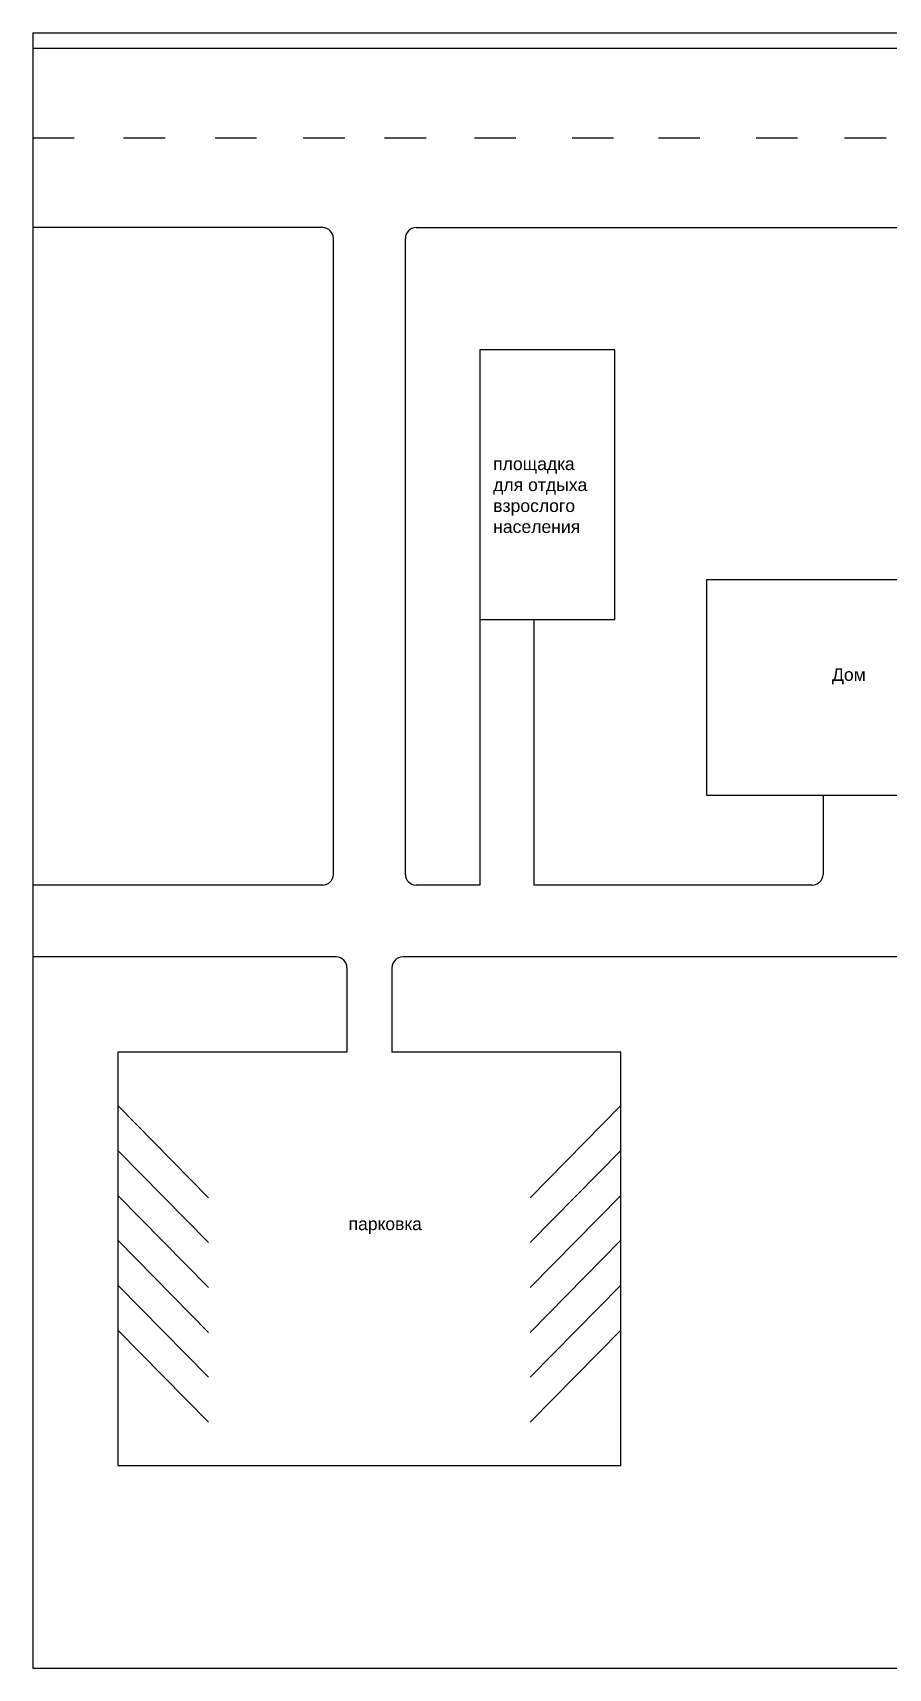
# Model space of a CAD drawing. Header units: millimetres. Extents: x -229914 to 856942, y -268655 to 87212.
# Drawn here: x -229914 to -182302, y -3839 to 87212 of the extents above; entities that cross this region are included whole.
import ezdxf

# ---------------------------------------------------------------- set-up
doc = ezdxf.new("R2010")
doc.units = ezdxf.units.MM
doc.layers.add('Видовой экран', color=7, linetype='Continuous', plot=False)
doc.styles.get("Standard").update_dxf_attribs({"font": 'arial.ttf'})

msp = doc.modelspace()

# ---------------------------------------------------------------- linework, layer by layer
for p, q in [((-229913.73623, 87211.54753), (-229913.73623, -3838.55501)), ((-229913.73623, 87211.54753), (-121813.73623, 87211.54753)), ((-229913.73623, 86359.51527), (-121813.73623, 86359.51527)), ((-229913.73623, 81359.51527), (-227607.03097, 81359.51527)), ((-224855.24609, 81359.51527), (-222548.54082, 81359.51527)), ((-219764.36071, 81359.51527), (-217457.65544, 81359.51527)), ((-214858.30583, 81359.51527), (-212551.60056, 81359.51527)), ((-210332.56348, 81359.51527), (-208025.85821, 81359.51527)), ((-205336.08655, 81359.51527), (-203029.38129, 81359.51527)), ((-199900.52382, 81359.51527), (-197593.81856, 81359.51527)), ((-195088.12863, 81359.51527), (-192781.42336, 81359.51527)), ((-189652.36552, 81359.51527), (-187345.66026, 81359.51527)), ((-184734.78378, 81359.51527), (-182428.07852, 81359.51527)), ((-213776.3492, 76359.51527), (-229913.73623, 76359.51527)), ((-213176.3492, 40359.51527), (-213176.3492, 75759.51527)), ((-209176.3492, 40359.51527), (-209176.3492, 75759.51527)), ((-208576.3492, 76359.51527), (-121813.73623, 76359.51527)), ((-205024.56226, 54550.69129), (-205024.56226, 39759.51527)), ((-202024.56226, 54550.69129), (-202024.56226, 39759.51527)), ((-185926.3492, 44759.51527), (-185926.3492, 40359.51527)), ((-213776.3492, 39759.51527), (-229913.73623, 39759.51527)), ((-205024.56226, 39759.51527), (-208576.3492, 39759.51527)), ((-186526.3492, 39759.51527), (-202024.56226, 39759.51527)), ((-213026.3492, 35759.51527), (-229913.73623, 35759.51527)), ((-163936.44761, 35759.51527), (-209326.3492, 35759.51527)), ((-212426.3492, 35159.51527), (-212426.3492, 30459.51527)), ((-209926.3492, 35159.51527), (-209926.3492, 30459.51527)), ((-212426.3492, 30459.51527), (-225176.3492, 30459.51527)), ((-225176.3492, 30459.51527), (-225176.3492, 7459.51527)), ((-197176.3492, 30459.51527), (-209926.3492, 30459.51527)), ((-197176.3492, 7459.51527), (-197176.3492, 30459.51527)), ((-225176.3492, 27487.49556), (-220126.3492, 22359.78463)), ((-197176.3492, 27487.49556), (-202226.3492, 22359.78463)), ((-225176.3492, 24987.49556), (-220126.3492, 19859.78463)), ((-197176.3492, 24987.49556), (-202226.3492, 19859.78463)), ((-225176.3492, 22487.49556), (-220126.3492, 17359.78463)), ((-197176.3492, 22487.49556), (-202226.3492, 17359.78463)), ((-225176.3492, 19987.49556), (-220126.3492, 14859.78463)), ((-197176.3492, 19987.49556), (-202226.3492, 14859.78463)), ((-225176.3492, 17487.49556), (-220126.3492, 12359.78463)), ((-197176.3492, 17487.49556), (-202226.3492, 12359.78463)), ((-225176.3492, 14987.49556), (-220126.3492, 9859.78463)), ((-197176.3492, 14987.49556), (-202226.3492, 9859.78463)), ((-225176.3492, 7459.51527), (-197176.3492, 7459.51527))]:
    msp.add_line(p, q)
for points in [[(-197524.56226, 54550.69129), (-197524.56226, 69550.69129), (-205024.56226, 69550.69129), (-205024.56226, 54550.69129)], [(-175426.3492, 44759.51527), (-175426.3492, 56759.51527), (-192426.3492, 56759.51527), (-192426.3492, 44759.51527)]]:
    msp.add_lwpolyline(points, close=True)
for centre, start, end in [((-213776.3492, 75759.51527), 0, 90), ((-208576.3492, 75759.51527), 90, 180), ((-213776.3492, 40359.51527), 270, 0), ((-208576.3492, 40359.51527), 180, 270), ((-186526.3492, 40359.51527), 270, 0), ((-213026.3492, 35159.51527), 0, 90), ((-209326.3492, 35159.51527), 90, 180)]:
    msp.add_arc(centre, 600, start, end)
at = {"layer": 'Видовой экран'}
msp.add_line((-229913.73623, -3838.55501), (-121813.73623, -3838.55501), dxfattribs=at)

# ---------------------------------------------------------------- texts
at = {"lineweight": 25, "char_height": 700, "attachment_point": 1}
for s, insert in [('площадка для отдыха\\Pвзрослого населения ', (-204290.41782, 63564.132)), ('Дом', (-185432.06095, 51831.40085)), ('парковка', (-212337.77744, 21253.94618))]:
    msp.add_mtext_dynamic_manual_height_columns(s, width=5839.2596956, gutter_width=12.5, heights=[0], dxfattribs=dict(at, insert=insert))

doc.saveas('drawing.dxf')
